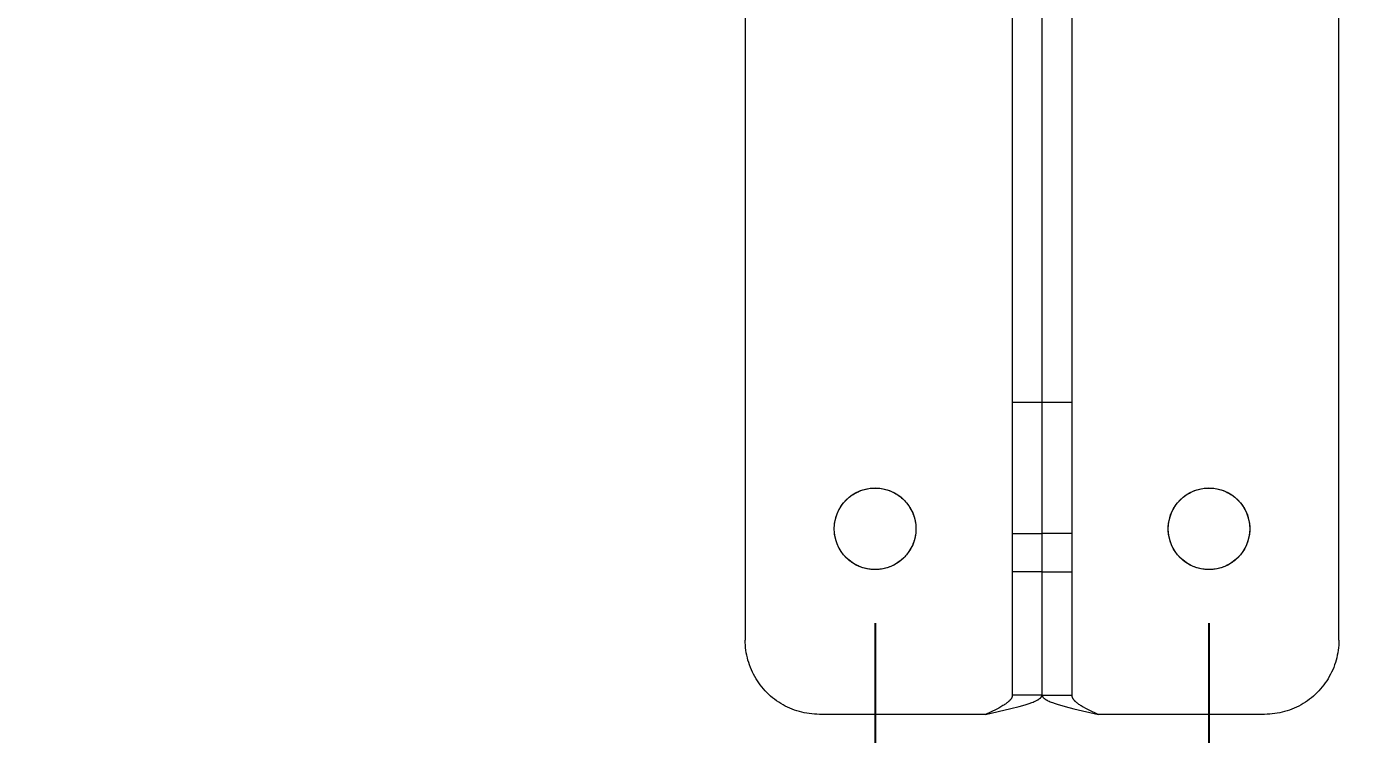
# Model space of a CAD drawing. Header units: inches. Extents: x -14 to 166, y -2 to 100.
# Drawn here: x 32.33 to 39.41, y 73.6 to 77.35 of the extents above; entities that cross this region are included whole.
import ezdxf

# ---------------------------------------------------------------- set-up
doc = ezdxf.new("R2010")
doc.units = ezdxf.units.IN
doc.layers.add('ZANO_R', color=7, linetype='Continuous', lineweight=0)
doc.layers.add('ZANO_W', color=1, linetype='Continuous', lineweight=0)
doc.styles.get("Standard").update_dxf_attribs({"font": 'arial.ttf'})
doc.dimstyles.new('amerykanie', dxfattribs={"dimtxt": 50, "dimasz": 50, "dimexe": 0.5, "dimexo": 0.5, "dimgap": 1, "dimtad": 1, "dimdec": 0, "dimzin": 0, "dimlunit": 5, "dimtxsty": 'Standard', "dimcen": 0.09, "dimclrd": 1, "dimclre": 1, "dimclrt": 1, "dimazin": 0, "dimtfac": 1, "dimtdec": 0, "dimtmove": 0, "dimatfit": 3, "dimfxl": 1, "dimtzin": 0, "dimarcsym": 1})

# ---------------------------------------------------------------- blocks, each defined once
blk = doc.blocks.new('*D365')
at = {"layer": 'ZANO_W', "color": 1, "lineweight": -2}
for p, q in [((8.8746, 74.1892), (8.8746, 70.4666)), ((36.8274, 74.1892), (36.8274, 70.4666)), ((9.8746, 70.9666), (35.8274, 70.9666))]:
    blk.add_line(p, q, dxfattribs=at)
at = {"layer": 'ZANO_W', "color": 1}
for points in [[(9.8746, 71.1333), (9.8746, 70.7999), (8.8746, 70.9666)], [(35.8274, 70.7999), (35.8274, 71.1333), (36.8274, 70.9666)]]:
    blk.add_solid(points, dxfattribs=at)
at = {"layer": 'ZANO_W', "color": 1, "insert": (22.851, 72.3068), "char_height": 1.625, "attachment_point": 5}
blk.add_mtext('27 15/16', dxfattribs=at)
blk = doc.blocks.new('*D366')
at = {"layer": 'ZANO_W', "color": 1, "lineweight": -2}
for p, q in [((36.8274, 74.1695), (36.8274, 70.4469)), ((38.599, 74.1695), (38.599, 70.4469)), ((35.8274, 70.9469), (34.8274, 70.9469)), ((36.8274, 70.9469), (38.599, 70.9469)), ((38.8449, 67.1746), (37.7132, 70.9469)), ((39.599, 70.9469), (40.599, 70.9469)), ((44.537, 67.1746), (38.8449, 67.1746))]:
    blk.add_line(p, q, dxfattribs=at)
at = {"layer": 'ZANO_W', "color": 1}
for points in [[(35.8274, 70.7803), (35.8274, 71.1136), (36.8274, 70.9469)], [(39.599, 71.1136), (39.599, 70.7803), (38.599, 70.9469)]]:
    blk.add_solid(points, dxfattribs=at)
at = {"layer": 'ZANO_W', "color": 1, "insert": (41.6909, 68.5154), "char_height": 1.625, "attachment_point": 5}
blk.add_mtext('1 3/4', dxfattribs=at)
blk = doc.blocks.new('*D367')
at = {"layer": 'ZANO_W', "color": 1, "lineweight": -2}
for p, q in [((38.599, 74.1892), (38.599, 70.4469)), ((66.5518, 74.1892), (66.5518, 70.4469)), ((39.599, 70.9469), (65.5518, 70.9469))]:
    blk.add_line(p, q, dxfattribs=at)
at = {"layer": 'ZANO_W', "color": 1}
for points in [[(39.599, 71.1136), (39.599, 70.7803), (38.599, 70.9469)], [(65.5518, 70.7803), (65.5518, 71.1136), (66.5518, 70.9469)]]:
    blk.add_solid(points, dxfattribs=at)
at = {"layer": 'ZANO_W', "color": 1, "insert": (52.5754, 72.2871), "char_height": 1.625, "attachment_point": 5}
blk.add_mtext('27 15/16', dxfattribs=at)

msp = doc.modelspace()

# ---------------------------------------------------------------- linework, layer by layer
at = {"layer": 'ZANO_R'}
for p, q in [((36.13839, 79.61043), (36.13839, 74.09862)), ((39.288, 74.09862), (39.288, 79.61043)), ((37.55572, 73.8075), (37.55572, 79.31122)), ((37.7132, 73.8075), (37.7132, 79.31122)), ((37.87068, 79.31122), (37.87068, 73.8075)), ((37.7132, 75.35846), (37.55572, 75.35846)), ((37.87068, 75.35846), (37.7132, 75.35846)), ((36.7865, 74.90181), (36.79386, 74.9031)), ((36.79386, 74.9031), (36.80127, 74.90413)), ((36.80127, 74.90413), (36.8087, 74.9049)), ((36.8087, 74.9049), (36.81616, 74.90541)), ((36.81616, 74.90541), (36.82363, 74.90567)), ((36.82363, 74.90567), (36.83111, 74.90567)), ((36.83111, 74.90567), (36.83858, 74.90541)), ((36.83858, 74.90541), (36.84603, 74.9049)), ((36.84603, 74.9049), (36.85347, 74.90413)), ((36.85347, 74.90413), (36.86087, 74.9031)), ((36.86087, 74.9031), (36.86824, 74.90181)), ((38.55815, 74.90181), (38.56552, 74.9031)), ((38.56552, 74.9031), (38.57292, 74.90413)), ((38.57292, 74.90413), (38.58036, 74.9049)), ((38.58036, 74.9049), (38.58781, 74.90541)), ((38.58781, 74.90541), (38.59529, 74.90567)), ((38.59529, 74.90567), (38.60276, 74.90567)), ((38.60276, 74.90567), (38.61023, 74.90541)), ((38.61023, 74.90541), (38.61769, 74.9049)), ((38.61769, 74.9049), (38.62512, 74.90413)), ((38.62512, 74.90413), (38.63253, 74.9031)), ((38.63253, 74.9031), (38.63989, 74.90181)), ((36.66043, 74.82708), (36.66529, 74.83276)), ((36.66529, 74.83276), (36.67034, 74.83827)), ((36.67034, 74.83827), (36.67558, 74.8436)), ((36.67558, 74.8436), (36.681, 74.84875)), ((36.681, 74.84875), (36.6866, 74.8537)), ((36.6866, 74.8537), (36.69236, 74.85846)), ((36.69236, 74.85846), (36.69829, 74.86302)), ((36.69829, 74.86302), (36.70436, 74.86737)), ((36.70436, 74.86737), (36.71059, 74.87151)), ((36.71059, 74.87151), (36.71695, 74.87544)), ((36.71695, 74.87544), (36.72345, 74.87914)), ((36.72345, 74.87914), (36.73006, 74.88261)), ((36.73006, 74.88261), (36.7368, 74.88585)), ((36.7368, 74.88585), (36.74364, 74.88886)), ((36.74364, 74.88886), (36.75058, 74.89163)), ((36.75058, 74.89163), (36.75762, 74.89416)), ((36.75762, 74.89416), (36.76474, 74.89645)), ((36.76474, 74.89645), (36.77193, 74.89849)), ((36.77193, 74.89849), (36.77919, 74.90028)), ((36.77919, 74.90028), (36.7865, 74.90181)), ((36.86824, 74.90181), (36.87555, 74.90028)), ((36.87555, 74.90028), (36.88281, 74.89849)), ((36.88281, 74.89849), (36.89, 74.89645)), ((36.89, 74.89645), (36.89712, 74.89416)), ((36.89712, 74.89416), (36.90415, 74.89163)), ((36.90415, 74.89163), (36.9111, 74.88886)), ((36.9111, 74.88886), (36.91794, 74.88585)), ((36.91794, 74.88585), (36.92467, 74.88261)), ((36.92467, 74.88261), (36.93129, 74.87914)), ((36.93129, 74.87914), (36.93779, 74.87544)), ((36.93779, 74.87544), (36.94415, 74.87151)), ((36.94415, 74.87151), (36.95038, 74.86737)), ((36.95038, 74.86737), (36.95645, 74.86302)), ((36.95645, 74.86302), (36.96238, 74.85846)), ((36.96238, 74.85846), (36.96814, 74.8537)), ((36.96814, 74.8537), (36.97374, 74.84875)), ((36.97374, 74.84875), (36.97916, 74.8436)), ((36.97916, 74.8436), (36.9844, 74.83827)), ((36.9844, 74.83827), (36.98945, 74.83276)), ((36.98945, 74.83276), (36.99431, 74.82708)), ((38.43208, 74.82708), (38.43694, 74.83276)), ((38.43694, 74.83276), (38.442, 74.83827)), ((38.442, 74.83827), (38.44724, 74.8436)), ((38.44724, 74.8436), (38.45266, 74.84875)), ((38.45266, 74.84875), (38.45825, 74.8537)), ((38.45825, 74.8537), (38.46402, 74.85846)), ((38.46402, 74.85846), (38.46994, 74.86302)), ((38.46994, 74.86302), (38.47602, 74.86737)), ((38.47602, 74.86737), (38.48224, 74.87151)), ((38.48224, 74.87151), (38.4886, 74.87544)), ((38.4886, 74.87544), (38.4951, 74.87914)), ((38.4951, 74.87914), (38.50172, 74.88261)), ((38.50172, 74.88261), (38.50845, 74.88585)), ((38.50845, 74.88585), (38.5153, 74.88886)), ((38.5153, 74.88886), (38.52224, 74.89163)), ((38.52224, 74.89163), (38.52927, 74.89416)), ((38.52927, 74.89416), (38.53639, 74.89645)), ((38.53639, 74.89645), (38.54358, 74.89849)), ((38.54358, 74.89849), (38.55084, 74.90028)), ((38.55084, 74.90028), (38.55815, 74.90181)), ((38.63989, 74.90181), (38.64721, 74.90028)), ((38.64721, 74.90028), (38.65446, 74.89849)), ((38.65446, 74.89849), (38.66166, 74.89645)), ((38.66166, 74.89645), (38.66877, 74.89416)), ((38.66877, 74.89416), (38.67581, 74.89163)), ((38.67581, 74.89163), (38.68275, 74.88886)), ((38.68275, 74.88886), (38.68959, 74.88585)), ((38.68959, 74.88585), (38.69633, 74.88261)), ((38.69633, 74.88261), (38.70295, 74.87914)), ((38.70295, 74.87914), (38.70944, 74.87544)), ((38.70944, 74.87544), (38.7158, 74.87151)), ((38.7158, 74.87151), (38.72203, 74.86737)), ((38.72203, 74.86737), (38.72811, 74.86302)), ((38.72811, 74.86302), (38.73403, 74.85846)), ((38.73403, 74.85846), (38.73979, 74.8537)), ((38.73979, 74.8537), (38.74539, 74.84875)), ((38.74539, 74.84875), (38.75081, 74.8436)), ((38.75081, 74.8436), (38.75605, 74.83827)), ((38.75605, 74.83827), (38.7611, 74.83276)), ((38.7611, 74.83276), (38.76596, 74.82708)), ((36.6212, 74.75537), (36.62361, 74.76245)), ((36.62361, 74.76245), (36.62626, 74.76944)), ((36.62626, 74.76944), (36.62915, 74.77633)), ((36.62915, 74.77633), (36.63228, 74.78312)), ((36.63228, 74.78312), (36.63564, 74.7898)), ((36.63564, 74.7898), (36.63922, 74.79636)), ((36.63922, 74.79636), (36.64304, 74.80279)), ((36.64304, 74.80279), (36.64707, 74.80908)), ((36.64707, 74.80908), (36.65131, 74.81523)), ((36.65131, 74.81523), (36.65577, 74.82123)), ((36.65577, 74.82123), (36.66043, 74.82708)), ((36.99431, 74.82708), (36.99897, 74.82123)), ((36.99897, 74.82123), (37.00342, 74.81523)), ((37.00342, 74.81523), (37.00767, 74.80908)), ((37.00767, 74.80908), (37.0117, 74.80279)), ((37.0117, 74.80279), (37.01551, 74.79636)), ((37.01551, 74.79636), (37.0191, 74.7898)), ((37.0191, 74.7898), (37.02246, 74.78312)), ((37.02246, 74.78312), (37.02559, 74.77633)), ((37.02559, 74.77633), (37.02848, 74.76944)), ((37.02848, 74.76944), (37.03113, 74.76245)), ((37.03113, 74.76245), (37.03354, 74.75537)), ((38.39286, 74.75537), (38.39526, 74.76245)), ((38.39526, 74.76245), (38.39791, 74.76944)), ((38.39791, 74.76944), (38.4008, 74.77633)), ((38.4008, 74.77633), (38.40393, 74.78312)), ((38.40393, 74.78312), (38.40729, 74.7898)), ((38.40729, 74.7898), (38.41088, 74.79636)), ((38.41088, 74.79636), (38.41469, 74.80279)), ((38.41469, 74.80279), (38.41872, 74.80908)), ((38.41872, 74.80908), (38.42297, 74.81523)), ((38.42297, 74.81523), (38.42742, 74.82123)), ((38.42742, 74.82123), (38.43208, 74.82708)), ((38.76596, 74.82708), (38.77062, 74.82123)), ((38.77062, 74.82123), (38.77508, 74.81523)), ((38.77508, 74.81523), (38.77932, 74.80908)), ((38.77932, 74.80908), (38.78336, 74.80279)), ((38.78336, 74.80279), (38.78717, 74.79636)), ((38.78717, 74.79636), (38.79076, 74.7898)), ((38.79076, 74.7898), (38.79411, 74.78312)), ((38.79411, 74.78312), (38.79724, 74.77633)), ((38.79724, 74.77633), (38.80013, 74.76944)), ((38.80013, 74.76944), (38.80278, 74.76245)), ((38.80278, 74.76245), (38.80519, 74.75537)), ((36.61083, 74.68917), (36.61096, 74.69664)), ((36.61096, 74.69664), (36.61135, 74.70411)), ((36.61135, 74.70411), (36.61199, 74.71156)), ((36.61199, 74.71156), (36.6129, 74.71898)), ((36.6129, 74.71898), (36.61405, 74.72636)), ((36.61405, 74.72636), (36.61546, 74.7337)), ((36.61546, 74.7337), (36.61713, 74.74099)), ((36.61713, 74.74099), (36.61904, 74.74822)), ((36.61904, 74.74822), (36.6212, 74.75537)), ((37.03354, 74.75537), (37.0357, 74.74822)), ((37.0357, 74.74822), (37.03761, 74.74099)), ((37.03761, 74.74099), (37.03928, 74.7337)), ((37.03928, 74.7337), (37.04069, 74.72636)), ((37.04069, 74.72636), (37.04184, 74.71898)), ((37.04184, 74.71898), (37.04274, 74.71156)), ((37.04274, 74.71156), (37.04339, 74.70411)), ((37.04339, 74.70411), (37.04378, 74.69664)), ((37.04378, 74.69664), (37.0439, 74.68917)), ((38.38249, 74.68917), (38.38262, 74.69664)), ((38.38262, 74.69664), (38.383, 74.70411)), ((38.383, 74.70411), (38.38365, 74.71156)), ((38.38365, 74.71156), (38.38455, 74.71898)), ((38.38455, 74.71898), (38.38571, 74.72636)), ((38.38571, 74.72636), (38.38712, 74.7337)), ((38.38712, 74.7337), (38.38878, 74.74099)), ((38.38878, 74.74099), (38.39069, 74.74822)), ((38.39069, 74.74822), (38.39286, 74.75537)), ((38.80519, 74.75537), (38.80735, 74.74822)), ((38.80735, 74.74822), (38.80927, 74.74099)), ((38.80927, 74.74099), (38.81093, 74.7337)), ((38.81093, 74.7337), (38.81234, 74.72636)), ((38.81234, 74.72636), (38.8135, 74.71898)), ((38.8135, 74.71898), (38.8144, 74.71156)), ((38.8144, 74.71156), (38.81504, 74.70411)), ((38.81504, 74.70411), (38.81543, 74.69664)), ((38.81543, 74.69664), (38.81556, 74.68917)), ((36.61096, 74.6817), (36.61083, 74.68917)), ((36.61135, 74.67423), (36.61096, 74.6817)), ((36.61199, 74.66678), (36.61135, 74.67423)), ((36.6129, 74.65936), (36.61199, 74.66678)), ((36.61405, 74.65198), (36.6129, 74.65936)), ((36.61546, 74.64464), (36.61405, 74.65198)), ((36.61713, 74.63735), (36.61546, 74.64464)), ((36.61904, 74.63012), (36.61713, 74.63735)), ((36.6212, 74.62297), (36.61904, 74.63012)), ((36.62361, 74.61589), (36.6212, 74.62297)), ((37.03354, 74.62297), (37.03113, 74.61589)), ((37.0357, 74.63012), (37.03354, 74.62297)), ((37.03761, 74.63735), (37.0357, 74.63012)), ((37.03928, 74.64464), (37.03761, 74.63735)), ((37.04069, 74.65198), (37.03928, 74.64464)), ((37.04184, 74.65936), (37.04069, 74.65198)), ((37.04274, 74.66678), (37.04184, 74.65936)), ((37.04339, 74.67423), (37.04274, 74.66678)), ((37.04378, 74.6817), (37.04339, 74.67423)), ((37.0439, 74.68917), (37.04378, 74.6817)), ((37.55572, 74.66499), (37.7132, 74.66499)), ((37.87068, 74.66499), (37.7132, 74.66499)), ((38.38262, 74.6817), (38.38249, 74.68917)), ((38.383, 74.67423), (38.38262, 74.6817)), ((38.38365, 74.66678), (38.383, 74.67423)), ((38.38455, 74.65936), (38.38365, 74.66678)), ((38.38571, 74.65198), (38.38455, 74.65936)), ((38.38712, 74.64464), (38.38571, 74.65198)), ((38.38878, 74.63735), (38.38712, 74.64464)), ((38.39069, 74.63012), (38.38878, 74.63735)), ((38.39286, 74.62297), (38.39069, 74.63012)), ((38.39526, 74.61589), (38.39286, 74.62297)), ((38.80519, 74.62297), (38.80278, 74.61589)), ((38.80735, 74.63012), (38.80519, 74.62297)), ((38.80927, 74.63735), (38.80735, 74.63012)), ((38.81093, 74.64464), (38.80927, 74.63735)), ((38.81234, 74.65198), (38.81093, 74.64464)), ((38.8135, 74.65936), (38.81234, 74.65198)), ((38.8144, 74.66678), (38.8135, 74.65936)), ((38.81504, 74.67423), (38.8144, 74.66678)), ((38.81543, 74.6817), (38.81504, 74.67423)), ((38.81556, 74.68917), (38.81543, 74.6817)), ((36.62626, 74.6089), (36.62361, 74.61589)), ((36.62915, 74.60201), (36.62626, 74.6089)), ((36.63228, 74.59522), (36.62915, 74.60201)), ((36.63564, 74.58854), (36.63228, 74.59522)), ((36.63922, 74.58198), (36.63564, 74.58854)), ((36.64304, 74.57555), (36.63922, 74.58198)), ((36.64707, 74.56926), (36.64304, 74.57555)), ((36.65131, 74.56311), (36.64707, 74.56926)), ((36.65577, 74.5571), (36.65131, 74.56311)), ((36.66043, 74.55126), (36.65577, 74.5571)), ((36.66529, 74.54558), (36.66043, 74.55126)), ((36.99431, 74.55126), (36.98945, 74.54558)), ((36.99897, 74.5571), (36.99431, 74.55126)), ((37.00342, 74.56311), (36.99897, 74.5571)), ((37.00767, 74.56926), (37.00342, 74.56311)), ((37.0117, 74.57555), (37.00767, 74.56926)), ((37.01551, 74.58198), (37.0117, 74.57555)), ((37.0191, 74.58854), (37.01551, 74.58198)), ((37.02246, 74.59522), (37.0191, 74.58854)), ((37.02559, 74.60201), (37.02246, 74.59522)), ((37.02848, 74.6089), (37.02559, 74.60201)), ((37.03113, 74.61589), (37.02848, 74.6089)), ((38.39791, 74.6089), (38.39526, 74.61589)), ((38.4008, 74.60201), (38.39791, 74.6089)), ((38.40393, 74.59522), (38.4008, 74.60201)), ((38.40729, 74.58854), (38.40393, 74.59522)), ((38.41088, 74.58198), (38.40729, 74.58854)), ((38.41469, 74.57555), (38.41088, 74.58198)), ((38.41872, 74.56926), (38.41469, 74.57555)), ((38.42297, 74.56311), (38.41872, 74.56926)), ((38.42742, 74.5571), (38.42297, 74.56311)), ((38.43208, 74.55126), (38.42742, 74.5571)), ((38.43694, 74.54558), (38.43208, 74.55126)), ((38.76596, 74.55126), (38.7611, 74.54558)), ((38.77062, 74.5571), (38.76596, 74.55126)), ((38.77508, 74.56311), (38.77062, 74.5571)), ((38.77932, 74.56926), (38.77508, 74.56311)), ((38.78336, 74.57555), (38.77932, 74.56926)), ((38.78717, 74.58198), (38.78336, 74.57555)), ((38.79076, 74.58854), (38.78717, 74.58198)), ((38.79411, 74.59522), (38.79076, 74.58854)), ((38.79724, 74.60201), (38.79411, 74.59522)), ((38.80013, 74.6089), (38.79724, 74.60201)), ((38.80278, 74.61589), (38.80013, 74.6089)), ((36.67034, 74.54007), (36.66529, 74.54558)), ((36.67558, 74.53474), (36.67034, 74.54007)), ((36.681, 74.52959), (36.67558, 74.53474)), ((36.6866, 74.52464), (36.681, 74.52959)), ((36.69236, 74.51988), (36.6866, 74.52464)), ((36.69829, 74.51532), (36.69236, 74.51988)), ((36.70436, 74.51096), (36.69829, 74.51532)), ((36.71059, 74.50682), (36.70436, 74.51096)), ((36.71695, 74.5029), (36.71059, 74.50682)), ((36.72345, 74.4992), (36.71695, 74.5029)), ((36.73006, 74.49573), (36.72345, 74.4992)), ((36.7368, 74.49249), (36.73006, 74.49573)), ((36.74364, 74.48948), (36.7368, 74.49249)), ((36.75058, 74.48671), (36.74364, 74.48948)), ((36.75762, 74.48418), (36.75058, 74.48671)), ((36.76474, 74.48189), (36.75762, 74.48418)), ((36.77193, 74.47985), (36.76474, 74.48189)), ((36.77919, 74.47806), (36.77193, 74.47985)), ((36.7865, 74.47653), (36.77919, 74.47806)), ((36.87555, 74.47806), (36.86824, 74.47653)), ((36.88281, 74.47985), (36.87555, 74.47806)), ((36.89, 74.48189), (36.88281, 74.47985)), ((36.89712, 74.48418), (36.89, 74.48189)), ((36.90415, 74.48671), (36.89712, 74.48418)), ((36.9111, 74.48948), (36.90415, 74.48671)), ((36.91794, 74.49249), (36.9111, 74.48948)), ((36.92467, 74.49573), (36.91794, 74.49249)), ((36.93129, 74.4992), (36.92467, 74.49573)), ((36.93779, 74.5029), (36.93129, 74.4992)), ((36.94415, 74.50682), (36.93779, 74.5029)), ((36.95038, 74.51096), (36.94415, 74.50682)), ((36.95645, 74.51532), (36.95038, 74.51096)), ((36.96238, 74.51988), (36.95645, 74.51532)), ((36.96814, 74.52464), (36.96238, 74.51988)), ((36.97374, 74.52959), (36.96814, 74.52464)), ((36.97916, 74.53474), (36.97374, 74.52959)), ((36.9844, 74.54007), (36.97916, 74.53474)), ((36.98945, 74.54558), (36.9844, 74.54007)), ((38.442, 74.54007), (38.43694, 74.54558)), ((38.44724, 74.53474), (38.442, 74.54007)), ((38.45266, 74.52959), (38.44724, 74.53474)), ((38.45825, 74.52464), (38.45266, 74.52959)), ((38.46402, 74.51988), (38.45825, 74.52464)), ((38.46994, 74.51532), (38.46402, 74.51988)), ((38.47602, 74.51096), (38.46994, 74.51532)), ((38.48224, 74.50682), (38.47602, 74.51096)), ((38.4886, 74.5029), (38.48224, 74.50682)), ((38.4951, 74.4992), (38.4886, 74.5029)), ((38.50172, 74.49573), (38.4951, 74.4992)), ((38.50845, 74.49249), (38.50172, 74.49573)), ((38.5153, 74.48948), (38.50845, 74.49249)), ((38.52224, 74.48671), (38.5153, 74.48948)), ((38.52927, 74.48418), (38.52224, 74.48671)), ((38.53639, 74.48189), (38.52927, 74.48418)), ((38.54358, 74.47985), (38.53639, 74.48189)), ((38.55084, 74.47806), (38.54358, 74.47985)), ((38.55815, 74.47653), (38.55084, 74.47806)), ((38.64721, 74.47806), (38.63989, 74.47653)), ((38.65446, 74.47985), (38.64721, 74.47806)), ((38.66166, 74.48189), (38.65446, 74.47985)), ((38.66877, 74.48418), (38.66166, 74.48189)), ((38.67581, 74.48671), (38.66877, 74.48418)), ((38.68275, 74.48948), (38.67581, 74.48671)), ((38.68959, 74.49249), (38.68275, 74.48948)), ((38.69633, 74.49573), (38.68959, 74.49249)), ((38.70295, 74.4992), (38.69633, 74.49573)), ((38.70944, 74.5029), (38.70295, 74.4992)), ((38.7158, 74.50682), (38.70944, 74.5029)), ((38.72203, 74.51096), (38.7158, 74.50682)), ((38.72811, 74.51532), (38.72203, 74.51096)), ((38.73403, 74.51988), (38.72811, 74.51532)), ((38.73979, 74.52464), (38.73403, 74.51988)), ((38.74539, 74.52959), (38.73979, 74.52464)), ((38.75081, 74.53474), (38.74539, 74.52959)), ((38.75605, 74.54007), (38.75081, 74.53474)), ((38.7611, 74.54558), (38.75605, 74.54007)), ((36.79386, 74.47524), (36.7865, 74.47653)), ((36.80127, 74.47421), (36.79386, 74.47524)), ((36.8087, 74.47344), (36.80127, 74.47421)), ((36.81616, 74.47292), (36.8087, 74.47344)), ((36.82363, 74.47267), (36.81616, 74.47292)), ((36.83111, 74.47267), (36.82363, 74.47267)), ((36.83858, 74.47292), (36.83111, 74.47267)), ((36.84603, 74.47344), (36.83858, 74.47292)), ((36.85347, 74.47421), (36.84603, 74.47344)), ((36.86087, 74.47524), (36.85347, 74.47421)), ((36.86824, 74.47653), (36.86087, 74.47524)), ((37.7132, 74.46026), (37.55572, 74.46026)), ((37.7132, 74.46026), (37.87068, 74.46026)), ((38.56552, 74.47524), (38.55815, 74.47653)), ((38.57292, 74.47421), (38.56552, 74.47524)), ((38.58036, 74.47344), (38.57292, 74.47421)), ((38.58781, 74.47292), (38.58036, 74.47344)), ((38.59529, 74.47267), (38.58781, 74.47292)), ((38.60276, 74.47267), (38.59529, 74.47267)), ((38.61023, 74.47292), (38.60276, 74.47267)), ((38.61769, 74.47344), (38.61023, 74.47292)), ((38.62512, 74.47421), (38.61769, 74.47344)), ((38.63253, 74.47524), (38.62512, 74.47421)), ((38.63989, 74.47653), (38.63253, 74.47524)), ((36.13862, 74.08518), (36.13839, 74.09862)), ((36.13931, 74.07175), (36.13862, 74.08518)), ((36.14046, 74.05836), (36.13931, 74.07175)), ((36.14206, 74.04501), (36.14046, 74.05836)), ((39.28594, 74.05836), (39.28433, 74.04501)), ((39.28708, 74.07175), (39.28594, 74.05836)), ((39.28777, 74.08518), (39.28708, 74.07175)), ((39.288, 74.09862), (39.28777, 74.08518)), ((36.14412, 74.03172), (36.14206, 74.04501)), ((36.14663, 74.01852), (36.14412, 74.03172)), ((36.14959, 74.0054), (36.14663, 74.01852)), ((36.15299, 73.9924), (36.14959, 74.0054)), ((36.15684, 73.97952), (36.15299, 73.9924)), ((39.2734, 73.9924), (39.26955, 73.97952)), ((39.27681, 74.0054), (39.2734, 73.9924)), ((39.27976, 74.01852), (39.27681, 74.0054)), ((39.28227, 74.03172), (39.27976, 74.01852)), ((39.28433, 74.04501), (39.28227, 74.03172)), ((36.16112, 73.96678), (36.15684, 73.97952)), ((36.16584, 73.95419), (36.16112, 73.96678)), ((36.17099, 73.94177), (36.16584, 73.95419)), ((36.17655, 73.92953), (36.17099, 73.94177)), ((36.18253, 73.91749), (36.17655, 73.92953)), ((36.18892, 73.90566), (36.18253, 73.91749)), ((39.24386, 73.91749), (39.23747, 73.90566)), ((39.24984, 73.92953), (39.24386, 73.91749)), ((39.25541, 73.94177), (39.24984, 73.92953)), ((39.26055, 73.95419), (39.25541, 73.94177)), ((39.26527, 73.96678), (39.26055, 73.95419)), ((39.26955, 73.97952), (39.26527, 73.96678)), ((36.19571, 73.89406), (36.18892, 73.90566)), ((36.20289, 73.88269), (36.19571, 73.89406)), ((36.21045, 73.87158), (36.20289, 73.88269)), ((36.21839, 73.86073), (36.21045, 73.87158)), ((36.2267, 73.85016), (36.21839, 73.86073)), ((36.23536, 73.83988), (36.2267, 73.85016)), ((36.24436, 73.8299), (36.23536, 73.83988)), ((39.19104, 73.83988), (39.18203, 73.8299)), ((39.1997, 73.85016), (39.19104, 73.83988)), ((39.208, 73.86073), (39.1997, 73.85016)), ((39.21594, 73.87158), (39.208, 73.86073)), ((39.2235, 73.88269), (39.21594, 73.87158)), ((39.23068, 73.89406), (39.2235, 73.88269)), ((39.23747, 73.90566), (39.23068, 73.89406)), ((36.25371, 73.82023), (36.24436, 73.8299)), ((36.26337, 73.81089), (36.25371, 73.82023)), ((36.27335, 73.80188), (36.26337, 73.81089)), ((36.28363, 73.79322), (36.27335, 73.80188)), ((36.29421, 73.78492), (36.28363, 73.79322)), ((36.30505, 73.77698), (36.29421, 73.78492)), ((36.31617, 73.76941), (36.30505, 73.77698)), ((36.32753, 73.76223), (36.31617, 73.76941)), ((37.53426, 73.7711), (37.53078, 73.76817)), ((37.53597, 73.77262), (37.53426, 73.7711)), ((37.53764, 73.77416), (37.53597, 73.77262)), ((37.53904, 73.7755), (37.53764, 73.77416)), ((37.54041, 73.77687), (37.53904, 73.7755)), ((37.54175, 73.77826), (37.54041, 73.77687)), ((37.54305, 73.77968), (37.54175, 73.77826)), ((37.54432, 73.78114), (37.54305, 73.77968)), ((37.54556, 73.78263), (37.54432, 73.78114)), ((37.54675, 73.78415), (37.54556, 73.78263)), ((37.54789, 73.7857), (37.54675, 73.78415)), ((37.54877, 73.78698), (37.54789, 73.7857)), ((37.54962, 73.78828), (37.54877, 73.78698)), ((37.55043, 73.78961), (37.54962, 73.78828)), ((37.55119, 73.79096), (37.55043, 73.78961)), ((37.55156, 73.79164), (37.55119, 73.79096)), ((37.55191, 73.79233), (37.55156, 73.79164)), ((37.55225, 73.79303), (37.55191, 73.79233)), ((37.55258, 73.79373), (37.55225, 73.79303)), ((37.55289, 73.79444), (37.55258, 73.79373)), ((37.55319, 73.79516), (37.55289, 73.79444)), ((37.55348, 73.79588), (37.55319, 73.79516)), ((37.55375, 73.7966), (37.55348, 73.79588)), ((37.55397, 73.79726), (37.55375, 73.7966)), ((37.55419, 73.79792), (37.55397, 73.79726)), ((37.55439, 73.79859), (37.55419, 73.79792)), ((37.55458, 73.79926), (37.55439, 73.79859)), ((37.55476, 73.79993), (37.55458, 73.79926)), ((37.55492, 73.80061), (37.55476, 73.79993)), ((37.55507, 73.80129), (37.55492, 73.80061)), ((37.55521, 73.80197), (37.55507, 73.80129)), ((37.55532, 73.80266), (37.55521, 73.80197)), ((37.55543, 73.80334), (37.55532, 73.80266)), ((37.55552, 73.80403), (37.55543, 73.80334)), ((37.55559, 73.80473), (37.55552, 73.80403)), ((37.55565, 73.80542), (37.55559, 73.80473)), ((37.55569, 73.80611), (37.55565, 73.80542)), ((37.55571, 73.80681), (37.55569, 73.80611)), ((37.55572, 73.8075), (37.55571, 73.80681)), ((37.7132, 73.8075), (37.55572, 73.8075)), ((37.65946, 73.76775), (37.66548, 73.77011)), ((37.66548, 73.77011), (37.67145, 73.77259)), ((37.67145, 73.77259), (37.67736, 73.77522)), ((37.67736, 73.77522), (37.6832, 73.77801)), ((37.6832, 73.77801), (37.68763, 73.78031)), ((37.68763, 73.78031), (37.68982, 73.78151)), ((37.68982, 73.78151), (37.69199, 73.78276)), ((37.69199, 73.78276), (37.69412, 73.78405)), ((37.69412, 73.78405), (37.69622, 73.7854)), ((37.69622, 73.7854), (37.69828, 73.78681)), ((37.69828, 73.78681), (37.70031, 73.78828)), ((37.70031, 73.78828), (37.70166, 73.78932)), ((37.70166, 73.78932), (37.70299, 73.7904)), ((37.70299, 73.7904), (37.70428, 73.79152)), ((37.70428, 73.79152), (37.70491, 73.7921)), ((37.70491, 73.7921), (37.70553, 73.79268)), ((37.70553, 73.79268), (37.70614, 73.79329)), ((37.70614, 73.79329), (37.70673, 73.7939)), ((37.70673, 73.7939), (37.70731, 73.79453)), ((37.70731, 73.79453), (37.70787, 73.79517)), ((37.70787, 73.79517), (37.70842, 73.79582)), ((37.70842, 73.79582), (37.70895, 73.79649)), ((37.70895, 73.79649), (37.70946, 73.79718)), ((37.70946, 73.79718), (37.70995, 73.79788)), ((37.70994, 73.79789), (37.71027, 73.79836)), ((37.71027, 73.79836), (37.71058, 73.79884)), ((37.71058, 73.79884), (37.71088, 73.79933)), ((37.71088, 73.79933), (37.71116, 73.79983)), ((37.71116, 73.79983), (37.71142, 73.80033)), ((37.71142, 73.80033), (37.71167, 73.80085)), ((37.71167, 73.80085), (37.71189, 73.80138)), ((37.71189, 73.80138), (37.7121, 73.80191)), ((37.7121, 73.80191), (37.7123, 73.80245)), ((37.7123, 73.80245), (37.71247, 73.80299)), ((37.71247, 73.80299), (37.71263, 73.80355)), ((37.71263, 73.80355), (37.71277, 73.8041)), ((37.71277, 73.8041), (37.71288, 73.80466)), ((37.71288, 73.80466), (37.71298, 73.80523)), ((37.71298, 73.80523), (37.71307, 73.80579)), ((37.71307, 73.80579), (37.71313, 73.80636)), ((37.71313, 73.80636), (37.71317, 73.80693)), ((37.71317, 73.80693), (37.7132, 73.8075)), ((37.71702, 73.79707), (37.7132, 73.8075)), ((37.7132, 73.8075), (37.87068, 73.8075)), ((37.71701, 73.79707), (37.71751, 73.7964)), ((37.71751, 73.7964), (37.71803, 73.79575)), ((37.71803, 73.79575), (37.71857, 73.79511)), ((37.71857, 73.79511), (37.71912, 73.79449)), ((37.71912, 73.79449), (37.71969, 73.79388)), ((37.71969, 73.79388), (37.72027, 73.79328)), ((37.72027, 73.79328), (37.72086, 73.79269)), ((37.72086, 73.79269), (37.72146, 73.79212)), ((37.72146, 73.79212), (37.72222, 73.79142)), ((37.72222, 73.79142), (37.72299, 73.79075)), ((37.72299, 73.79075), (37.72377, 73.79009)), ((37.72377, 73.79009), (37.72457, 73.78944)), ((37.72457, 73.78944), (37.72619, 73.78819)), ((37.72619, 73.78819), (37.72785, 73.78699)), ((37.72785, 73.78699), (37.72983, 73.78563)), ((37.72983, 73.78563), (37.73185, 73.78432)), ((37.73185, 73.78432), (37.7339, 73.78307)), ((37.7339, 73.78307), (37.73597, 73.78185)), ((37.73597, 73.78185), (37.73807, 73.78068)), ((37.73807, 73.78068), (37.7402, 73.77955)), ((37.7402, 73.77955), (37.74449, 73.77737)), ((37.74449, 73.77737), (37.75043, 73.77458)), ((37.75043, 73.77458), (37.75644, 73.77196)), ((37.75644, 73.77196), (37.76251, 73.76947)), ((37.76251, 73.76947), (37.76863, 73.76711)), ((37.87068, 73.8075), (37.87068, 73.80685)), ((37.87068, 73.80685), (37.8707, 73.8062)), ((37.8707, 73.8062), (37.87074, 73.80555)), ((37.87074, 73.80555), (37.87079, 73.8049)), ((37.87079, 73.8049), (37.87085, 73.80425)), ((37.87085, 73.80425), (37.87093, 73.8036)), ((37.87093, 73.8036), (37.87102, 73.80295)), ((37.87102, 73.80295), (37.87113, 73.8023)), ((37.87113, 73.8023), (37.87125, 73.80166)), ((37.87125, 73.80166), (37.87138, 73.80102)), ((37.87138, 73.80102), (37.87153, 73.80038)), ((37.87153, 73.80038), (37.87168, 73.79975)), ((37.87168, 73.79975), (37.87185, 73.79912)), ((37.87185, 73.79912), (37.87203, 73.79849)), ((37.87203, 73.79849), (37.87223, 73.79786)), ((37.87223, 73.79786), (37.87243, 73.79724)), ((37.87243, 73.79724), (37.8727, 73.79647)), ((37.8727, 73.79647), (37.87299, 73.79571)), ((37.87299, 73.79571), (37.87329, 73.79495)), ((37.87329, 73.79495), (37.87362, 73.7942)), ((37.87362, 73.7942), (37.87395, 73.79345)), ((37.87395, 73.79345), (37.8743, 73.79272)), ((37.8743, 73.79272), (37.87467, 73.79198)), ((37.87467, 73.79198), (37.87505, 73.79126)), ((37.87505, 73.79126), (37.87544, 73.79054)), ((37.87544, 73.79054), (37.87584, 73.78983)), ((37.87584, 73.78983), (37.87669, 73.78843)), ((37.87669, 73.78843), (37.87758, 73.78705)), ((37.87758, 73.78705), (37.8785, 73.7857)), ((37.8785, 73.7857), (37.87965, 73.78415)), ((37.87965, 73.78415), (37.88084, 73.78262)), ((37.88084, 73.78262), (37.88207, 73.78114)), ((37.88207, 73.78114), (37.88334, 73.77968)), ((37.88334, 73.77968), (37.88465, 73.77826)), ((37.88465, 73.77826), (37.88599, 73.77687)), ((37.88599, 73.77687), (37.88736, 73.7755)), ((37.88736, 73.7755), (37.88876, 73.77417)), ((37.88876, 73.77417), (37.89043, 73.77262)), ((37.89043, 73.77262), (37.89213, 73.77111)), ((37.89213, 73.77111), (37.89562, 73.76817)), ((39.11022, 73.76941), (39.09886, 73.76223)), ((39.12134, 73.77698), (39.11022, 73.76941)), ((39.13219, 73.78492), (39.12134, 73.77698)), ((39.14276, 73.79322), (39.13219, 73.78492)), ((39.15304, 73.80188), (39.14276, 73.79322)), ((39.16302, 73.81089), (39.15304, 73.80188)), ((39.17269, 73.82023), (39.16302, 73.81089)), ((39.18203, 73.8299), (39.17269, 73.82023)), ((36.33914, 73.75545), (36.32753, 73.76223)), ((36.35097, 73.74906), (36.33914, 73.75545)), ((36.36301, 73.74308), (36.35097, 73.74906)), ((36.37524, 73.73751), (36.36301, 73.74308)), ((36.38766, 73.73237), (36.37524, 73.73751)), ((36.40025, 73.72765), (36.38766, 73.73237)), ((36.41299, 73.72336), (36.40025, 73.72765)), ((36.42587, 73.71952), (36.41299, 73.72336)), ((36.43888, 73.71611), (36.42587, 73.71952)), ((36.45199, 73.71315), (36.43888, 73.71611)), ((36.4652, 73.71064), (36.45199, 73.71315)), ((36.47848, 73.70858), (36.4652, 73.71064)), ((36.49183, 73.70698), (36.47848, 73.70858)), ((36.50523, 73.70584), (36.49183, 73.70698)), ((36.51865, 73.70515), (36.50523, 73.70584)), ((36.53209, 73.70492), (36.51865, 73.70515)), ((37.41398, 73.70492), (36.53209, 73.70492)), ((37.41398, 73.70492), (37.5472, 73.73505)), ((37.46925, 73.73108), (37.41398, 73.70492)), ((37.48324, 73.73826), (37.46925, 73.73108)), ((37.49473, 73.7445), (37.48324, 73.73826)), ((37.50603, 73.75108), (37.49473, 73.7445)), ((37.51049, 73.75384), (37.50603, 73.75108)), ((37.51491, 73.75667), (37.51049, 73.75384)), ((37.51926, 73.7596), (37.51491, 73.75667)), ((37.52354, 73.76262), (37.51926, 73.7596)), ((37.5272, 73.76535), (37.52354, 73.76262)), ((37.53078, 73.76817), (37.5272, 73.76535)), ((37.5472, 73.73505), (37.59222, 73.74659)), ((37.59222, 73.74659), (37.611, 73.75186)), ((37.611, 73.75186), (37.62967, 73.75749)), ((37.62967, 73.75749), (37.64464, 73.7624)), ((37.64464, 73.7624), (37.65946, 73.76775)), ((37.76863, 73.76711), (37.78362, 73.76177)), ((37.78362, 73.76177), (37.79877, 73.75685)), ((37.79877, 73.75685), (37.8176, 73.75122)), ((37.8176, 73.75122), (37.83654, 73.74595)), ((37.83654, 73.74595), (37.88183, 73.73442)), ((37.88183, 73.73442), (38.01241, 73.70492)), ((37.89562, 73.76817), (37.8992, 73.76535)), ((37.8992, 73.76535), (37.90285, 73.76262)), ((37.90285, 73.76262), (37.90713, 73.7596)), ((37.90713, 73.7596), (37.91149, 73.75667)), ((37.91149, 73.75667), (37.9159, 73.75384)), ((37.9159, 73.75384), (37.92036, 73.75108)), ((37.92036, 73.75108), (37.93167, 73.7445)), ((37.93167, 73.7445), (37.94316, 73.73826)), ((37.94316, 73.73826), (37.95715, 73.73108)), ((37.95715, 73.73108), (38.01241, 73.70492)), ((38.8943, 73.70492), (38.01241, 73.70492)), ((38.90774, 73.70515), (38.8943, 73.70492)), ((38.92117, 73.70584), (38.90774, 73.70515)), ((38.93456, 73.70698), (38.92117, 73.70584)), ((38.94791, 73.70858), (38.93456, 73.70698)), ((38.96119, 73.71064), (38.94791, 73.70858)), ((38.9744, 73.71315), (38.96119, 73.71064)), ((38.98751, 73.71611), (38.9744, 73.71315)), ((39.00052, 73.71952), (38.98751, 73.71611)), ((39.0134, 73.72336), (39.00052, 73.71952)), ((39.02614, 73.72765), (39.0134, 73.72336)), ((39.03873, 73.73237), (39.02614, 73.72765)), ((39.05115, 73.73751), (39.03873, 73.73237)), ((39.06339, 73.74308), (39.05115, 73.73751)), ((39.07543, 73.74906), (39.06339, 73.74308)), ((39.08726, 73.75545), (39.07543, 73.74906)), ((39.09886, 73.76223), (39.08726, 73.75545))]:
    msp.add_line(p, q, dxfattribs=at)
for centre in [(36.82735, 74.68918), (38.599, 74.68918)]:
    msp.add_circle(centre, 0.21652, dxfattribs=at)

# ---------------------------------------------------------------- dimensions: what is measured, and where the dimension line sits
at = {"layer": 'ZANO_W'}
for base, p1, p2, picture, middle in [((36.82735, 70.96661), (8.87461, 74.68917), (36.82735, 74.68918), '*D365', (22.85098, 72.30682)), ((66.55178, 70.94692), (38.599, 74.68918), (66.55178, 74.68918), '*D367', (52.57539, 72.28713)), ((38.599023, 70.946921), (36.827369, 74.669485), (38.599023, 74.669485), '*D366', (39.344886, 68.515389))]:
    dim = msp.add_linear_dim(base=base, p1=p1, p2=p2, dimstyle='amerykanie', override={"dimtxt": 1.625, "dimasz": 1, "dimgap": 0.5, "dimdec": 4, "dimaunit": 1, "dimadec": 1, "dimtdec": 4, "dimtmove": 1, "dimfrac": 2}, dxfattribs=at)
    dim.commit()
    dim.dimension.update_dxf_attribs({"geometry": picture, "text_midpoint": middle})

doc.saveas('drawing.dxf')
